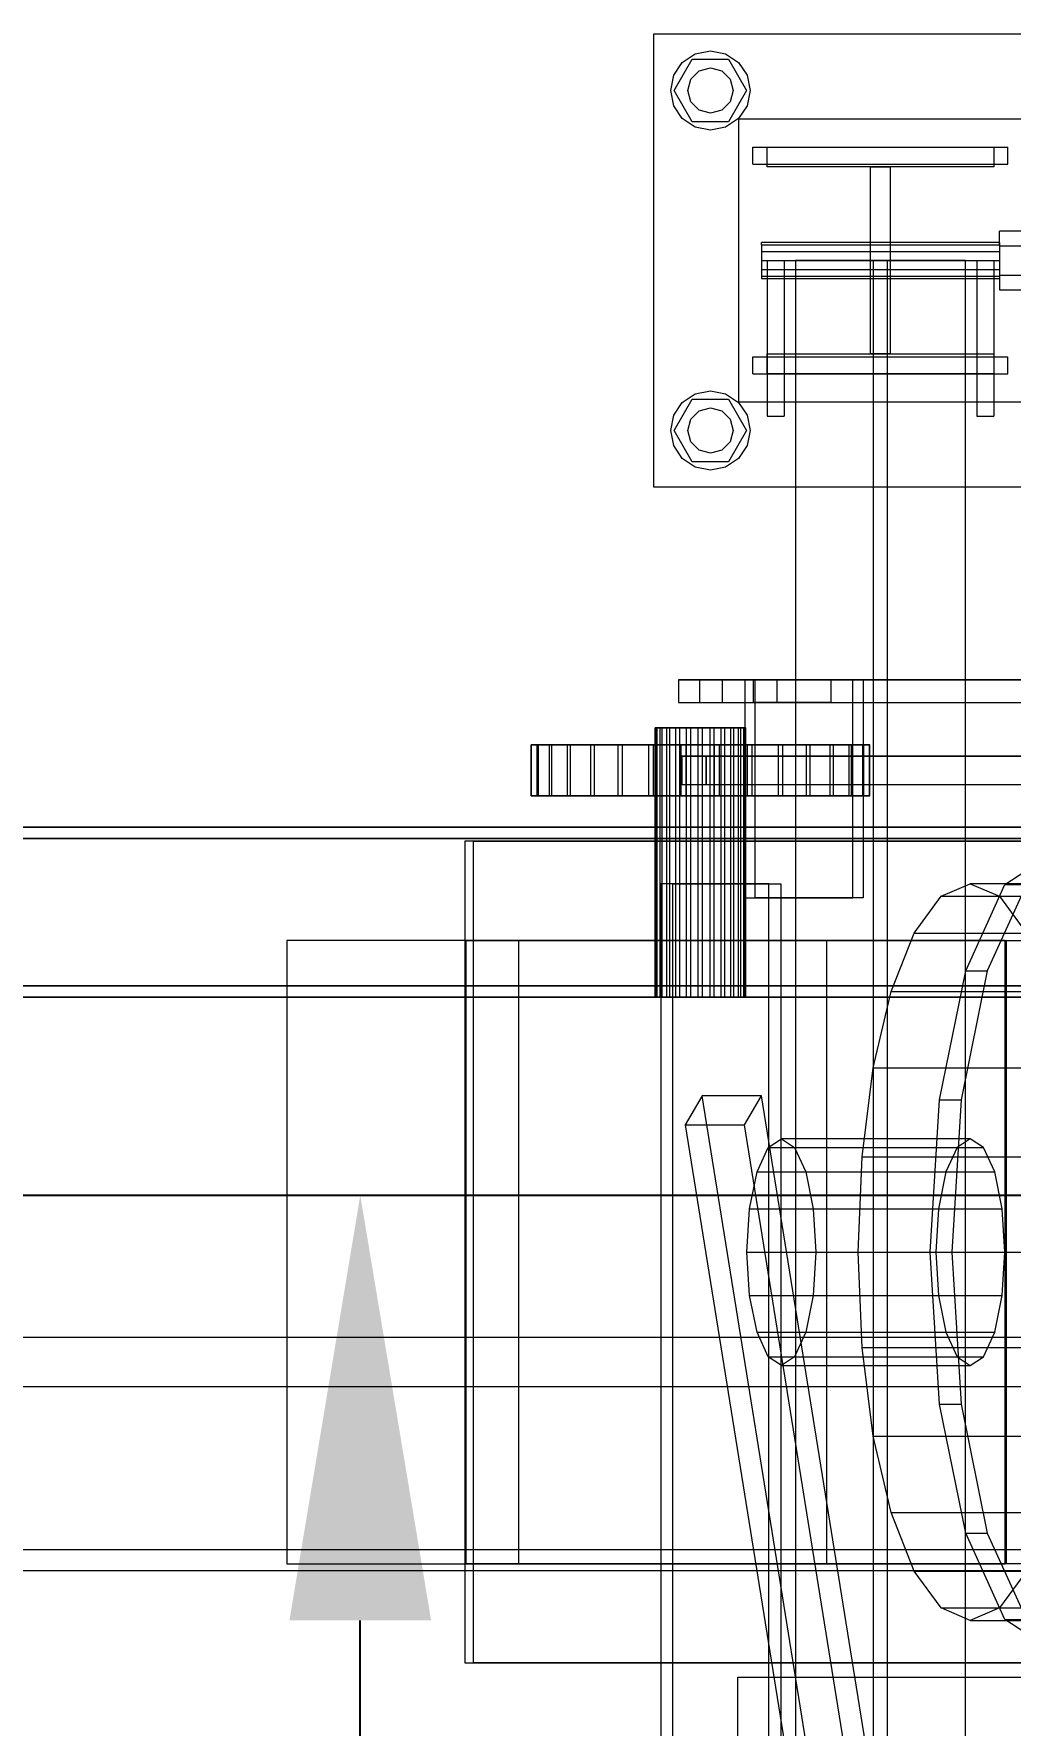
# Model space of a CAD drawing. Header units: millimetres. Extents: x -1970 to 34302, y -65268 to 6837.
# Drawn here: x 9754 to 10099, y -17537 to -16940 of the extents above; entities that cross this region are included whole.
import ezdxf

# ---------------------------------------------------------------- set-up
doc = ezdxf.new("R2010")
doc.units = ezdxf.units.MM
for name, color, linetype, lineweight in [('COTAS_O', 1, 'Continuous', 0), ('superior_C01', 7, 'Continuous', 0), ('superior_mezcladora', 7, 'Continuous', 0)]:
    doc.layers.add(name, color=color, linetype=linetype, lineweight=lineweight)
doc.dimstyles.new('R19_100', dxfattribs={"dimtxt": 250, "dimasz": 150, "dimexe": 150, "dimexo": 80, "dimgap": 100, "dimtad": 1, "dimtih": 1, "dimtoh": 1, "dimdsep": 46, "dimcen": 0.09, "dimadec": 0, "dimazin": 0, "dimtfac": 1, "dimtdec": 4, "dimtofl": 0, "dimtmove": 0, "dimatfit": 3, "dimfxl": 1, "dimtolj": 1, "dimtzin": 0, "dimarcsym": 0})

# ---------------------------------------------------------------- blocks, each defined once
blk = doc.blocks.new('*D29')
at = {"layer": 'COTAS_O', "color": 0, "lineweight": -2, "transparency": 16777216}
for p, q in [((10489.53, -17350), (9719.53, -17350)), ((9869.53, -18500), (9869.53, -17500)), ((10489.53, -18650), (9719.53, -18650))]:
    blk.add_line(p, q, dxfattribs=at)
at = {"layer": 'COTAS_O', "color": 0, "transparency": 16777216}
for points in [[(9844.53, -17500), (9894.53, -17500), (9869.53, -17350)], [(9844.53, -18500), (9894.53, -18500), (9869.53, -18650)]]:
    blk.add_solid(points, dxfattribs=at)
at = {"layer": 'Defpoints', "color": 0, "transparency": 16777216}
for p in [(9869.53, -17350), (10569.53, -17350), (10569.53, -18650)]:
    blk.add_point(p, dxfattribs=at)

msp = doc.modelspace()

# ---------------------------------------------------------------- linework, layer by layer
at = {"layer": 'superior_C01'}
for p, q in [((9973.098, -17100), (9973.098, -16940)), ((9973.098, -16940), (10133.098, -16940)), ((9983.198, -16950.101), (9987.74, -16947.066)), ((9987.74, -16947.066), (9993.098, -16946)), ((9993.098, -16946), (9998.455, -16947.066)), ((9998.455, -16947.066), (10002.997, -16950.101)), ((9979.098, -16960), (9980.163, -16954.642)), ((9980.163, -16954.642), (9983.198, -16950.101)), ((9980.298, -16960), (9986.698, -16948.915)), ((9986.169, -16956), (9989.098, -16953.072)), ((9986.698, -16948.915), (9999.498, -16948.915)), ((9989.098, -16953.072), (9993.098, -16952)), ((9993.098, -16952), (9997.098, -16953.072)), ((9997.098, -16953.072), (10000.026, -16956)), ((9999.498, -16948.915), (10005.898, -16960)), ((10002.997, -16950.101), (10006.032, -16954.642)), ((10006.032, -16954.642), (10007.098, -16960)), ((9980.163, -16965.358), (9979.098, -16960)), ((9986.698, -16971.085), (9980.298, -16960)), ((9985.098, -16960), (9986.169, -16956)), ((9986.169, -16964), (9985.098, -16960)), ((10005.898, -16960), (9999.498, -16971.085)), ((10000.026, -16956), (10001.098, -16960)), ((10001.098, -16960), (10000.026, -16964)), ((10007.098, -16960), (10006.032, -16965.358)), ((9983.198, -16969.899), (9980.163, -16965.358)), ((9989.098, -16966.928), (9986.169, -16964)), ((10000.026, -16964), (9997.098, -16966.928)), ((10006.032, -16965.358), (10002.997, -16969.899)), ((9987.74, -16972.934), (9983.198, -16969.899)), ((9999.498, -16971.085), (9986.698, -16971.085)), ((9993.098, -16968), (9989.098, -16966.928)), ((9997.098, -16966.928), (9993.098, -16968)), ((10002.997, -16969.899), (9998.455, -16972.934)), ((10003.098, -17070), (10003.098, -16970)), ((10003.098, -16970), (10103.098, -16970)), ((9993.098, -16974), (9987.74, -16972.934)), ((9998.455, -16972.934), (9993.098, -16974)), ((10008.098, -16980), (10098.098, -16980)), ((10008.098, -16986), (10008.098, -16980)), ((10013.098, -16987), (10013.098, -16980)), ((10013.098, -16980), (10093.098, -16980)), ((10093.098, -16980), (10093.098, -16987)), ((10098.098, -16986), (10098.098, -16980)), ((10008.098, -16986), (10098.098, -16986)), ((10093.098, -16987), (10013.098, -16987)), ((10049.598, -17053), (10049.598, -16987)), ((10049.598, -16987), (10056.598, -16987)), ((10056.598, -16987), (10056.598, -17053)), ((10011.098, -17014.457), (10011.098, -17013.6)), ((10095.098, -17013.6), (10011.098, -17013.6)), ((10011.098, -17014.457), (10011.098, -17016.8)), ((10011.098, -17014.457), (10095.098, -17014.457)), ((10095.098, -17014.8), (10095.098, -17009.6)), ((10103.098, -17009.6), (10095.098, -17009.6)), ((10095.098, -17013.6), (10095.098, -17014.457)), ((10095.098, -17014.457), (10095.098, -17016.8)), ((10011.098, -17016.8), (10011.098, -17020)), ((10011.098, -17016.8), (10095.098, -17016.8)), ((10011.098, -17020), (10011.098, -17023.2)), ((10011.098, -17020), (10095.098, -17020)), ((10013.098, -17020), (10013.098, -17075)), ((10013.098, -17020), (10019.098, -17020)), ((10019.098, -17020), (10019.098, -17075)), ((10083.098, -17020), (10023.098, -17020)), ((10023.098, -17020), (10023.098, -18980)), ((10055.598, -17020), (10050.598, -17020)), ((10050.598, -17020), (10050.598, -18980)), ((10055.598, -18980), (10055.598, -17020)), ((10083.098, -18980), (10083.098, -17020)), ((10087.098, -17020), (10087.098, -17075)), ((10087.098, -17020), (10093.098, -17020)), ((10093.098, -17020), (10093.098, -17075)), ((10095.098, -17014.8), (10095.098, -17025.2)), ((10095.098, -17014.8), (10103.098, -17014.8)), ((10095.098, -17016.8), (10095.098, -17020)), ((10095.098, -17020), (10095.098, -17023.2)), ((10011.098, -17023.2), (10011.098, -17025.543)), ((10011.098, -17023.2), (10095.098, -17023.2)), ((10011.098, -17025.543), (10011.098, -17026.4)), ((10011.098, -17025.543), (10095.098, -17025.543)), ((10011.098, -17026.4), (10095.098, -17026.4)), ((10095.098, -17023.2), (10095.098, -17025.543)), ((10095.098, -17025.2), (10095.098, -17030.4)), ((10095.098, -17025.2), (10103.098, -17025.2)), ((10095.098, -17025.543), (10095.098, -17026.4)), ((10095.098, -17030.4), (10103.098, -17030.4)), ((10008.098, -17054), (10098.098, -17054)), ((10008.098, -17060), (10008.098, -17054)), ((10013.098, -17060), (10013.098, -17053)), ((10013.098, -17053), (10093.098, -17053)), ((10056.598, -17053), (10049.598, -17053)), ((10093.098, -17053), (10093.098, -17060)), ((10098.098, -17060), (10098.098, -17054)), ((10008.098, -17060), (10098.098, -17060)), ((10093.098, -17060), (10013.098, -17060)), ((9983.198, -17070.101), (9987.74, -17067.066)), ((9987.74, -17067.066), (9993.098, -17066)), ((9993.098, -17066), (9998.455, -17067.066)), ((9998.455, -17067.066), (10002.997, -17070.101)), ((9980.163, -17074.642), (9983.198, -17070.101)), ((9980.298, -17080), (9986.698, -17068.915)), ((9986.169, -17076), (9989.098, -17073.072)), ((9986.698, -17068.915), (9999.498, -17068.915)), ((9989.098, -17073.072), (9993.098, -17072)), ((9993.098, -17072), (9997.098, -17073.072)), ((9997.098, -17073.072), (10000.026, -17076)), ((9999.498, -17068.915), (10005.898, -17080)), ((10002.997, -17070.101), (10006.032, -17074.642)), ((10103.098, -17070), (10003.098, -17070)), ((9979.098, -17080), (9980.163, -17074.642)), ((9980.163, -17085.358), (9979.098, -17080)), ((9986.698, -17091.085), (9980.298, -17080)), ((9985.098, -17080), (9986.169, -17076)), ((9986.169, -17084), (9985.098, -17080)), ((10005.898, -17080), (9999.498, -17091.085)), ((10000.026, -17076), (10001.098, -17080)), ((10001.098, -17080), (10000.026, -17084)), ((10006.032, -17074.642), (10007.098, -17080)), ((10007.098, -17080), (10006.032, -17085.358)), ((10013.098, -17075), (10019.098, -17075)), ((10087.098, -17075), (10093.098, -17075)), ((9983.198, -17089.899), (9980.163, -17085.358)), ((9989.098, -17086.928), (9986.169, -17084)), ((10000.026, -17084), (9997.098, -17086.928)), ((10006.032, -17085.358), (10002.997, -17089.899)), ((9987.74, -17092.934), (9983.198, -17089.899)), ((9999.498, -17091.085), (9986.698, -17091.085)), ((9993.098, -17088), (9989.098, -17086.928)), ((9997.098, -17086.928), (9993.098, -17088)), ((10002.997, -17089.899), (9998.455, -17092.934)), ((9993.098, -17094), (9987.74, -17092.934)), ((9998.455, -17092.934), (9993.098, -17094)), ((10133.098, -17100), (9973.098, -17100)), ((9997.359, -17168), (9981.833, -17168)), ((9981.833, -17168), (9981.833, -17176)), ((9981.833, -17168), (10981.847, -17168)), ((10008.27, -17168), (9989.219, -17168)), ((9989.219, -17168), (9989.219, -17176)), ((10016.613, -17168), (9989.219, -17168)), ((9997.359, -17176), (9997.359, -17168)), ((10997.373, -17168), (9997.359, -17168)), ((10043.363, -17168), (10005.261, -17168)), ((10005.261, -17168), (10005.261, -17245)), ((10008.913, -17168), (10005.261, -17168)), ((10008.27, -17176), (10008.27, -17168)), ((10008.27, -17168), (10035.664, -17168)), ((10008.913, -17245), (10008.913, -17168)), ((10008.913, -17168), (10047.016, -17168)), ((10016.613, -17176), (10016.613, -17168)), ((10016.613, -17168), (10035.664, -17168)), ((10035.664, -17168), (10035.664, -17176)), ((10043.363, -17245), (10043.363, -17168)), ((10043.363, -17168), (10047.016, -17168)), ((10047.016, -17168), (10047.016, -17245)), ((9981.833, -17176), (9997.359, -17176)), ((9981.833, -17176), (10981.847, -17176)), ((9989.219, -17176), (10008.27, -17176)), ((9989.219, -17176), (10016.613, -17176)), ((9997.359, -17176), (10997.373, -17176)), ((10035.664, -17176), (10008.27, -17176)), ((10035.664, -17176), (10016.613, -17176)), ((9973.962, -17185), (9973.614, -17185)), ((9973.614, -17185), (9974.355, -17185)), ((9973.614, -17280), (9973.614, -17185)), ((9975.375, -17185), (9973.962, -17185)), ((9973.962, -17280), (9973.962, -17185)), ((9974.355, -17185), (9976.135, -17185)), ((9974.355, -17280), (9974.355, -17185)), ((9977.758, -17185), (9975.375, -17185)), ((9975.375, -17280), (9975.375, -17185)), ((9976.135, -17185), (9978.832, -17185)), ((9976.135, -17280), (9976.135, -17185)), ((9980.947, -17185), (9977.758, -17185)), ((9977.758, -17280), (9977.758, -17185)), ((9978.832, -17185), (9982.262, -17185)), ((9978.832, -17280), (9978.832, -17185)), ((9984.726, -17185), (9980.947, -17185)), ((9980.947, -17280), (9980.947, -17185)), ((9982.262, -17185), (9986.193, -17185)), ((9982.262, -17280), (9982.262, -17185)), ((9988.836, -17185), (9984.726, -17185)), ((9984.726, -17280), (9984.726, -17185)), ((9986.193, -17185), (9990.355, -17185)), ((9986.193, -17280), (9986.193, -17185)), ((9992.998, -17185), (9988.836, -17185)), ((9988.836, -17280), (9988.836, -17185)), ((9990.355, -17185), (9994.466, -17185)), ((9990.355, -17280), (9990.355, -17185)), ((9996.929, -17185), (9992.998, -17185)), ((9992.998, -17280), (9992.998, -17185)), ((9994.466, -17185), (9998.244, -17185)), ((9994.466, -17280), (9994.466, -17185)), ((10000.36, -17185), (9996.929, -17185)), ((9996.929, -17280), (9996.929, -17185)), ((9998.244, -17185), (10001.434, -17185)), ((9998.244, -17280), (9998.244, -17185)), ((10003.057, -17185), (10000.36, -17185)), ((10000.36, -17280), (10000.36, -17185)), ((10001.434, -17185), (10003.816, -17185)), ((10001.434, -17280), (10001.434, -17185)), ((10004.836, -17185), (10003.057, -17185)), ((10003.057, -17280), (10003.057, -17185)), ((10003.816, -17185), (10005.23, -17185)), ((10003.816, -17280), (10003.816, -17185)), ((10005.578, -17185), (10004.836, -17185)), ((10004.836, -17185), (10004.836, -17280)), ((10005.23, -17185), (10005.578, -17185)), ((10005.23, -17280), (10005.23, -17185)), ((10005.578, -17280), (10005.578, -17185)), ((9931.928, -17191), (9929.804, -17191)), ((9929.804, -17191), (9929.978, -17191)), ((9929.804, -17209), (9929.804, -17191)), ((9929.978, -17191), (9932.443, -17191)), ((9929.978, -17209), (9929.978, -17191)), ((9936.269, -17191), (9931.928, -17191)), ((9931.928, -17209), (9931.928, -17191)), ((9932.443, -17191), (9937.104, -17191)), ((9932.443, -17209), (9932.443, -17191)), ((9942.658, -17191), (9936.269, -17191)), ((9936.269, -17209), (9936.269, -17191)), ((9937.104, -17191), (9943.782, -17191)), ((9937.104, -17209), (9937.104, -17191)), ((9950.852, -17191), (9942.658, -17191)), ((9942.658, -17209), (9942.658, -17191)), ((9943.782, -17191), (9952.221, -17191)), ((9943.782, -17209), (9943.782, -17191)), ((9960.534, -17191), (9950.852, -17191)), ((9950.852, -17209), (9950.852, -17191)), ((9952.221, -17191), (9962.096, -17191)), ((9952.221, -17209), (9952.221, -17191)), ((9971.333, -17191), (9960.534, -17191)), ((9960.534, -17209), (9960.534, -17191)), ((9962.096, -17191), (9973.028, -17191)), ((9962.096, -17209), (9962.096, -17191)), ((9982.834, -17191), (9971.333, -17191)), ((9971.333, -17209), (9971.333, -17191)), ((9973.028, -17191), (9984.597, -17191)), ((9973.028, -17209), (9973.028, -17191)), ((9994.595, -17191), (9982.834, -17191)), ((9982.834, -17209), (9982.834, -17191)), ((9984.597, -17191), (9996.357, -17191)), ((9984.597, -17209), (9984.597, -17191)), ((10006.163, -17191), (9994.595, -17191)), ((9994.595, -17209), (9994.595, -17191)), ((9996.357, -17191), (10007.858, -17191)), ((9996.357, -17209), (9996.357, -17191)), ((10017.095, -17191), (10006.163, -17191)), ((10006.163, -17209), (10006.163, -17191)), ((10007.858, -17191), (10018.657, -17191)), ((10007.858, -17209), (10007.858, -17191)), ((10026.971, -17191), (10017.095, -17191)), ((10017.095, -17209), (10017.095, -17191)), ((10018.657, -17191), (10028.34, -17191)), ((10018.657, -17209), (10018.657, -17191)), ((10035.409, -17191), (10026.971, -17191)), ((10026.971, -17209), (10026.971, -17191)), ((10028.34, -17191), (10036.533, -17191)), ((10028.34, -17209), (10028.34, -17191)), ((10042.088, -17191), (10035.409, -17191)), ((10035.409, -17209), (10035.409, -17191)), ((10036.533, -17191), (10042.923, -17191)), ((10036.533, -17209), (10036.533, -17191)), ((10046.749, -17191), (10042.088, -17191)), ((10042.088, -17209), (10042.088, -17191)), ((10042.923, -17191), (10047.263, -17191)), ((10042.923, -17209), (10042.923, -17191)), ((10049.213, -17191), (10046.749, -17191)), ((10046.749, -17191), (10046.749, -17209)), ((10047.263, -17191), (10049.387, -17191)), ((10047.263, -17209), (10047.263, -17191)), ((10049.387, -17191), (10049.213, -17191)), ((10049.213, -17209), (10049.213, -17191)), ((10049.387, -17209), (10049.387, -17191)), ((9983.117, -17195), (9982.435, -17195)), ((9982.435, -17195), (9982.435, -17205)), ((9982.435, -17195), (10977.904, -17195)), ((9983.117, -17205), (9983.117, -17195)), ((10978.585, -17195), (9983.117, -17195)), ((9991.743, -17195), (9991.539, -17195)), ((9991.539, -17195), (9991.539, -17205)), ((9991.539, -17195), (10992.917, -17195)), ((9991.743, -17205), (9991.743, -17195)), ((10993.122, -17195), (9991.743, -17195)), ((9982.435, -17205), (9983.117, -17205)), ((9982.435, -17205), (10977.904, -17205)), ((9983.117, -17205), (10978.585, -17205)), ((9991.539, -17205), (9991.743, -17205)), ((9991.539, -17205), (10992.917, -17205)), ((9991.743, -17205), (10993.122, -17205)), ((9929.978, -17209), (9929.804, -17209)), ((9929.804, -17209), (9931.928, -17209)), ((9932.443, -17209), (9929.978, -17209)), ((9931.928, -17209), (9936.269, -17209)), ((9937.104, -17209), (9932.443, -17209)), ((9936.269, -17209), (9942.658, -17209)), ((9943.782, -17209), (9937.104, -17209)), ((9942.658, -17209), (9950.852, -17209)), ((9952.221, -17209), (9943.782, -17209)), ((9950.852, -17209), (9960.534, -17209)), ((9962.096, -17209), (9952.221, -17209)), ((9960.534, -17209), (9971.333, -17209)), ((9973.028, -17209), (9962.096, -17209)), ((9971.333, -17209), (9982.834, -17209)), ((9984.597, -17209), (9973.028, -17209)), ((9982.834, -17209), (9994.595, -17209)), ((9996.357, -17209), (9984.597, -17209)), ((9994.595, -17209), (10006.163, -17209)), ((10007.858, -17209), (9996.357, -17209)), ((10006.163, -17209), (10017.095, -17209)), ((10018.657, -17209), (10007.858, -17209)), ((10017.095, -17209), (10026.971, -17209)), ((10028.34, -17209), (10018.657, -17209)), ((10026.971, -17209), (10035.409, -17209)), ((10036.533, -17209), (10028.34, -17209)), ((10035.409, -17209), (10042.088, -17209)), ((10042.923, -17209), (10036.533, -17209)), ((10042.088, -17209), (10046.749, -17209)), ((10047.263, -17209), (10042.923, -17209)), ((10046.749, -17209), (10049.213, -17209)), ((10049.387, -17209), (10047.263, -17209)), ((10049.213, -17209), (10049.387, -17209)), ((10630.4, -17225), (9906.46, -17225)), ((9906.46, -17225), (9906.46, -17515)), ((9909.504, -17225), (9906.46, -17225)), ((9909.504, -17515), (9909.504, -17225)), ((9909.504, -17225), (10633.444, -17225)), ((10097.074, -17240.287), (10113.427, -17229.6)), ((10013.676, -17240), (9975.574, -17240)), ((9975.574, -17240), (9975.574, -17585)), ((9979.835, -17240), (9975.574, -17240)), ((9979.835, -17585), (9979.835, -17240)), ((9979.835, -17240), (10017.937, -17240)), ((10013.676, -17585), (10013.676, -17240)), ((10013.676, -17240), (10017.937, -17240)), ((10017.937, -17240), (10017.937, -17585)), ((10074.61, -17244.43), (10084.851, -17240)), ((10083.21, -17270.722), (10097.074, -17240.287)), ((10084.851, -17240), (10095.092, -17244.43)), ((10542.076, -17240), (10084.851, -17240)), ((10104.694, -17240.287), (10090.83, -17270.722)), ((10097.074, -17240.287), (10104.694, -17240.287)), ((10005.261, -17245), (10043.363, -17245)), ((10005.261, -17245), (10008.913, -17245)), ((10047.016, -17245), (10008.913, -17245)), ((10047.016, -17245), (10043.363, -17245)), ((10065.066, -17257.417), (10074.61, -17244.43)), ((10074.61, -17244.43), (10531.834, -17244.43)), ((10095.092, -17244.43), (10104.635, -17257.417)), ((10095.092, -17244.43), (10552.317, -17244.43)), ((10056.871, -17278.076), (10065.066, -17257.417)), ((10065.066, -17257.417), (10522.291, -17257.417)), ((10034.145, -17260), (9843.634, -17260)), ((9843.634, -17260), (9843.634, -17480)), ((9906.945, -17260), (9843.634, -17260)), ((10097.151, -17260), (9906.64, -17260)), ((9906.64, -17260), (9906.64, -17480)), ((9925.512, -17260), (9906.64, -17260)), ((9906.945, -17480), (9906.945, -17260)), ((9906.945, -17260), (10097.455, -17260)), ((9925.512, -17480), (9925.512, -17260)), ((9925.512, -17260), (10116.022, -17260)), ((10034.145, -17480), (10034.145, -17260)), ((10034.145, -17260), (10097.455, -17260)), ((10097.151, -17480), (10097.151, -17260)), ((10097.151, -17260), (10116.022, -17260)), ((10097.455, -17260), (10097.455, -17480)), ((10073.946, -17316.271), (10083.21, -17270.722)), ((10090.83, -17270.722), (10081.566, -17316.271)), ((10083.21, -17270.722), (10090.83, -17270.722)), ((9974.355, -17280), (9973.614, -17280)), ((9973.614, -17280), (9973.962, -17280)), ((9973.962, -17280), (9975.375, -17280)), ((9976.135, -17280), (9974.355, -17280)), ((9975.375, -17280), (9977.758, -17280)), ((9978.832, -17280), (9976.135, -17280)), ((9977.758, -17280), (9980.947, -17280)), ((9982.262, -17280), (9978.832, -17280)), ((9980.947, -17280), (9984.726, -17280)), ((9986.193, -17280), (9982.262, -17280)), ((9984.726, -17280), (9988.836, -17280)), ((9990.355, -17280), (9986.193, -17280)), ((9988.836, -17280), (9992.998, -17280)), ((9994.466, -17280), (9990.355, -17280)), ((9992.998, -17280), (9996.929, -17280)), ((9998.244, -17280), (9994.466, -17280)), ((9996.929, -17280), (10000.36, -17280)), ((10001.434, -17280), (9998.244, -17280)), ((10000.36, -17280), (10003.057, -17280)), ((10003.816, -17280), (10001.434, -17280)), ((10003.057, -17280), (10004.836, -17280)), ((10005.23, -17280), (10003.816, -17280)), ((10004.836, -17280), (10005.578, -17280)), ((10005.578, -17280), (10005.23, -17280)), ((10050.583, -17305), (10056.871, -17278.076)), ((10056.871, -17278.076), (10514.096, -17278.076)), ((10046.63, -17336.354), (10050.583, -17305)), ((10050.583, -17305), (10507.808, -17305)), ((9990.152, -17314.864), (9984.23, -17325.136)), ((10011.108, -17314.864), (9990.152, -17314.864)), ((10030.329, -17564.864), (9990.152, -17314.864)), ((10005.186, -17325.136), (10011.108, -17314.864)), ((10051.285, -17564.864), (10011.108, -17314.864)), ((10070.693, -17370), (10073.946, -17316.271)), ((10073.946, -17316.271), (10081.566, -17316.271)), ((10081.566, -17316.271), (10078.313, -17370)), ((9984.23, -17325.136), (10005.186, -17325.136)), ((9984.23, -17325.136), (10024.408, -17575.136)), ((10045.364, -17575.136), (10005.186, -17325.136)), ((10013.513, -17333.045), (10018.172, -17330)), ((10018.172, -17330), (10022.831, -17333.045)), ((10084.851, -17330), (10018.172, -17330)), ((10084.851, -17330), (10080.192, -17333.045)), ((10089.51, -17333.045), (10084.851, -17330)), ((10009.563, -17341.716), (10013.513, -17333.045)), ((10013.513, -17333.045), (10080.192, -17333.045)), ((10022.831, -17333.045), (10026.781, -17341.716)), ((10022.831, -17333.045), (10089.51, -17333.045)), ((10045.282, -17370), (10046.63, -17336.354)), ((10046.63, -17336.354), (10503.855, -17336.354)), ((10080.192, -17333.045), (10076.242, -17341.716)), ((10093.46, -17341.716), (10089.51, -17333.045)), ((10006.924, -17354.693), (10009.563, -17341.716)), ((10009.563, -17341.716), (10076.242, -17341.716)), ((10026.781, -17341.716), (10029.42, -17354.693)), ((10026.781, -17341.716), (10093.46, -17341.716)), ((10076.242, -17341.716), (10073.602, -17354.693)), ((10096.099, -17354.693), (10093.46, -17341.716)), ((10005.997, -17370), (10006.924, -17354.693)), ((10006.924, -17354.693), (10073.602, -17354.693)), ((10029.42, -17354.693), (10030.347, -17370)), ((10029.42, -17354.693), (10096.099, -17354.693)), ((10073.602, -17354.693), (10072.676, -17370)), ((10097.026, -17370), (10096.099, -17354.693)), ((10006.924, -17385.307), (10005.997, -17370)), ((10005.997, -17370), (10072.676, -17370)), ((10030.347, -17370), (10029.42, -17385.307)), ((10030.347, -17370), (10097.026, -17370)), ((10046.63, -17403.646), (10045.282, -17370)), ((10045.282, -17370), (10502.507, -17370)), ((10073.946, -17423.729), (10070.693, -17370)), ((10070.693, -17370), (10078.313, -17370)), ((10072.676, -17370), (10073.602, -17385.307)), ((10078.313, -17370), (10081.566, -17423.729)), ((10096.099, -17385.307), (10097.026, -17370)), ((10009.563, -17398.284), (10006.924, -17385.307)), ((10006.924, -17385.307), (10073.602, -17385.307)), ((10029.42, -17385.307), (10026.781, -17398.284)), ((10029.42, -17385.307), (10096.099, -17385.307)), ((10073.602, -17385.307), (10076.242, -17398.284)), ((10093.46, -17398.284), (10096.099, -17385.307)), ((10013.513, -17406.955), (10009.563, -17398.284)), ((10009.563, -17398.284), (10076.242, -17398.284)), ((10026.781, -17398.284), (10022.831, -17406.955)), ((10026.781, -17398.284), (10093.46, -17398.284)), ((10076.242, -17398.284), (10080.192, -17406.955)), ((10089.51, -17406.955), (10093.46, -17398.284)), ((10018.172, -17410), (10013.513, -17406.955)), ((10013.513, -17406.955), (10080.192, -17406.955)), ((10022.831, -17406.955), (10018.172, -17410)), ((10022.831, -17406.955), (10089.51, -17406.955)), ((10050.583, -17435), (10046.63, -17403.646)), ((10046.63, -17403.646), (10503.855, -17403.646)), ((10080.192, -17406.955), (10084.851, -17410)), ((10084.851, -17410), (10089.51, -17406.955)), ((10018.172, -17410), (10084.851, -17410)), ((10083.21, -17469.278), (10073.946, -17423.729)), ((10073.946, -17423.729), (10081.566, -17423.729)), ((10081.566, -17423.729), (10090.83, -17469.278)), ((10056.871, -17461.924), (10050.583, -17435)), ((10050.583, -17435), (10507.808, -17435)), ((10065.066, -17482.583), (10056.871, -17461.924)), ((10056.871, -17461.924), (10514.096, -17461.924)), ((10097.074, -17499.713), (10083.21, -17469.278)), ((10083.21, -17469.278), (10090.83, -17469.278)), ((10090.83, -17469.278), (10104.694, -17499.713)), ((9843.634, -17480), (10034.145, -17480)), ((9843.634, -17480), (9906.945, -17480)), ((9906.64, -17480), (10097.151, -17480)), ((9906.64, -17480), (9925.512, -17480)), ((10097.455, -17480), (9906.945, -17480)), ((10116.022, -17480), (9925.512, -17480)), ((10097.455, -17480), (10034.145, -17480)), ((10116.022, -17480), (10097.151, -17480)), ((10074.61, -17495.57), (10065.066, -17482.583)), ((10065.066, -17482.583), (10522.291, -17482.583)), ((10104.635, -17482.583), (10095.092, -17495.57)), ((10084.851, -17500), (10074.61, -17495.57)), ((10074.61, -17495.57), (10531.834, -17495.57)), ((10095.092, -17495.57), (10084.851, -17500)), ((10095.092, -17495.57), (10552.317, -17495.57)), ((10084.851, -17500), (10542.076, -17500)), ((10113.427, -17510.4), (10097.074, -17499.713)), ((10097.074, -17499.713), (10104.694, -17499.713)), ((9906.46, -17515), (10630.4, -17515)), ((9906.46, -17515), (9909.504, -17515)), ((10633.444, -17515), (9909.504, -17515)), ((10002.793, -17620), (10002.793, -17520)), ((10002.793, -17520), (10102.793, -17520))]:
    msp.add_line(p, q, dxfattribs=at)
at = {"layer": 'superior_mezcladora'}
for p, q in [((10553.33, -17220), (9228.33, -17220)), ((9230.49, -17220), (10555.49, -17220)), ((10583.567, -17220), (9258.567, -17220)), ((9260.727, -17220), (10585.727, -17220)), ((9230.49, -17224), (10555.49, -17224)), ((10583.567, -17224), (9258.567, -17224)), ((10555.49, -17276), (9230.49, -17276)), ((9258.567, -17276), (10583.567, -17276)), ((9228.33, -17280), (10553.33, -17280)), ((10555.49, -17280), (9230.49, -17280)), ((9258.567, -17280), (10583.567, -17280)), ((10585.727, -17280), (9260.727, -17280)), ((9119.529, -17400), (10569.529, -17400)), ((9119.529, -17417.5), (10569.529, -17417.5)), ((9119.529, -17475), (10569.529, -17475)), ((10569.529, -17482.5), (9119.529, -17482.5))]:
    msp.add_line(p, q, dxfattribs=at)

# ---------------------------------------------------------------- dimensions: what is measured, and where the dimension line sits
at = {"layer": 'COTAS_O'}
dim = msp.add_aligned_dim(p1=(10569.529, -18650), p2=(10569.529, -17350), distance=700, text='<> O', dimstyle='R19_100', dxfattribs=at)
dim.commit()
dim.dimension.update_dxf_attribs({"geometry": '*D29', "text_midpoint": (9869.529, -18000)})

doc.saveas('drawing.dxf')
